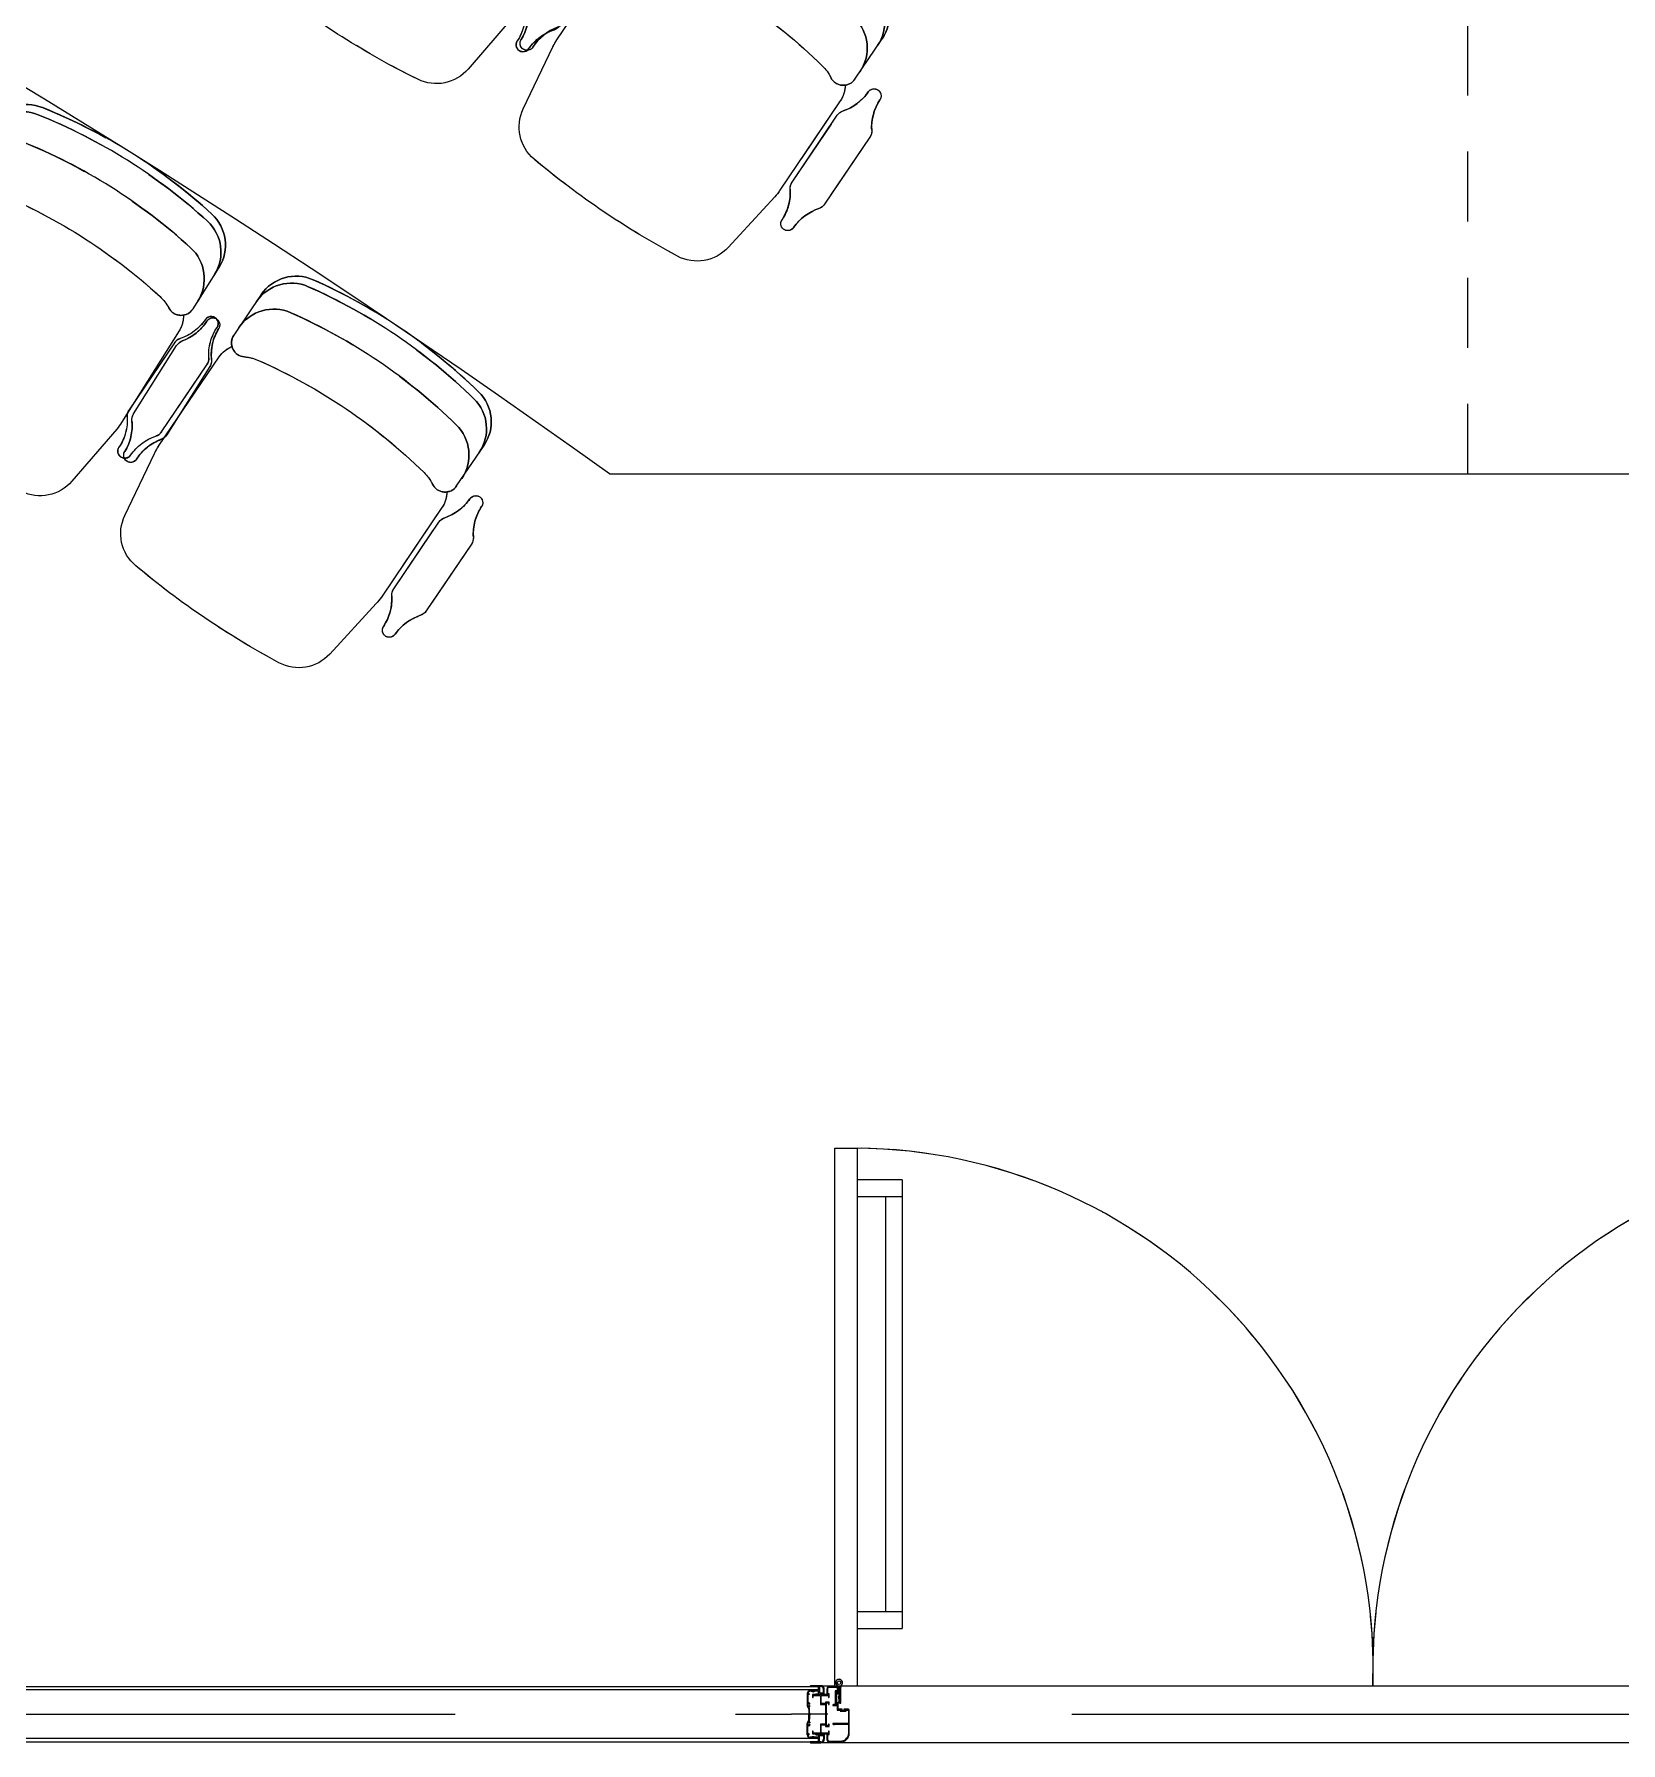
# Model space of a CAD drawing. Header units: millimetres. Extents: x 182 to 575, y -105 to 95.
# Drawn here: x 213.688 to 216.519, y -2.305 to 0.743 of the extents above; entities that cross this region are included whole.
import ezdxf

# ---------------------------------------------------------------- set-up
doc = ezdxf.new("R2010")
doc.units = ezdxf.units.MM
doc.header["$MEASUREMENT"] = 0
for name, pattern in [('DASHDOT', [1, 0.5, -0.25, 0, -0.25]), ('HIDDEN2', [0.1875, 0.125, -0.0625]), ('XR_BL2_AND_MON-REV15$0$DASHDOT', [1, 0.5, -0.25, 0, -0.25])]:
    doc.linetypes.add(name, pattern=pattern)
for name, color, linetype in [('ALV_2', 2, 'Continuous'), ('base', 253, 'Continuous'), ('COB_PROJ_EST', 1, 'Continuous'), ('DEMOLIR', 10, 'HIDDEN2'), ('EIXOS', 31, 'DASHDOT'), ('Mob', 252, 'Continuous'), ('XR_BL2_AND_MON-REV15$0$EIXOS_PERFIL', 181, 'XR_BL2_AND_MON-REV15$0$DASHDOT'), ('XR_BL2_AND_MON-REV15$0$PERFIL_DIV', 41, 'Continuous')]:
    doc.layers.add(name, color=color, linetype=linetype)

# ---------------------------------------------------------------- blocks, each defined once
blk = doc.blocks.new('XR_BL2_AND_MON-REV15$0$P2000501')
for points in [[(0.2315, -0.362, 0.149389), (0.24, -0.3341), (0.24, -0.1416, 0.03724), (0.2389, -0.1267), (0.2207, -0.0055, 0.342214), (0.1543, 0.058, 0.051556), (-0.1543, 0.058, 0.342214), (-0.2207, -0.0055), (-0.2389, -0.1267, 0.03724), (-0.24, -0.1416), (-0.24, -0.3341, 0.149389), (-0.2315, -0.362)], [(0.24, -0.397, -0.36261), (0.1784, -0.4708, -0.08991), (-0.1784, -0.4708, -0.36261), (-0.24, -0.397)], [(0.24, -0.453, -0.36261), (0.1784, -0.5268, -0.08991), (-0.1784, -0.5268, -0.36261), (-0.24, -0.453)]]:
    blk.add_lwpolyline(points, format="xyb")
for points in [[(-0.2541, -0.1536, -0.164851), (-0.25, -0.1658), (-0.25, -0.3099, -0.164851), (-0.2541, -0.322, 0.162089), (-0.2725, -0.3753, -1), (-0.2975, -0.3753, 0.162089), (-0.3159, -0.322, -0.164851), (-0.32, -0.3099), (-0.32, -0.1658, -0.164851), (-0.3159, -0.1536, 0.162089), (-0.2975, -0.1003, -1), (-0.2725, -0.1003, 0.162089)], [(0.25, -0.1658), (0.25, -0.3099, 0.164851), (0.2541, -0.322, -0.162089), (0.2725, -0.3753, 1), (0.2975, -0.3753, -0.162089), (0.3159, -0.322, 0.164851), (0.32, -0.3099), (0.32, -0.1658, 0.164851), (0.3159, -0.1536, -0.162089), (0.2975, -0.1003, 1), (0.2725, -0.1003, -0.162089), (0.2541, -0.1536, 0.164851)], [(-0.1784, -0.3681, 0.08991), (0.1784, -0.3681, 0.086278), (0.2025, -0.3592, -0.57735), (0.24, -0.3809), (0.24, -0.468, -0.36261), (0.1784, -0.5418, -0.08991), (-0.1784, -0.5418, -0.36261), (-0.24, -0.468), (-0.24, -0.3809, -0.57735), (-0.2025, -0.3592, 0.086278)]]:
    blk.add_lwpolyline(points, format="xyb", close=True)
blk = doc.blocks.new('XR_BL2_AND_MON-REV15$0$DI_LEIT12V3')
at = {"layer": 'XR_BL2_AND_MON-REV15$0$EIXOS_PERFIL'}
blk.add_line((-6.3, 0), (58.6, 0), dxfattribs=at)
at = {"layer": 'XR_BL2_AND_MON-REV15$0$PERFIL_DIV'}
for p, q in [((0, 35), (0, 44.5)), ((0, 35), (1.5, 35)), ((1.5, 38), (1.5, 44.5)), ((8.5, 38), (1.5, 38)), ((1.5, 36.5), (8.5, 36.5)), ((1.5, 35), (1.5, 36.5)), ((24, 51), (5.8, 51)), ((8.5, 49.5), (8.5, 40)), ((8.5, 40), (8.5, 40)), ((8.5, 40), (8.5, 38)), ((8.5, 36.5), (8.5, 35)), ((8.5, 35), (15, 35)), ((24.8, 42.2), (10, 42.2)), ((10, 36.5), (10, 41)), ((10, 41), (16.4, 41)), ((15, 36.5), (10, 36.5)), ((15, 35), (15, 36.5)), ((23, 41), (24.8, 41)), ((25, 49.5), (25, 50)), ((0, -35), (0, -44.5)), ((0, -35), (1.5, -35)), ((1.5, -35), (1.5, -36.5)), ((1.5, -36.5), (8.5, -36.5)), ((1.5, -38), (1.5, -44.5)), ((8.5, -38), (1.5, -38)), ((24, -51), (5.8, -51)), ((8.5, -35), (15, -35)), ((8.5, -36.5), (8.5, -35)), ((8.5, -40), (8.5, -38)), ((8.5, -40), (8.5, -40)), ((8.5, -49.5), (8.5, -40)), ((10, -36.5), (10, -41)), ((15, -36.5), (10, -36.5)), ((10, -41), (16.4, -41)), ((24.8, -42.2), (10, -42.2)), ((15, -35), (15, -36.5)), ((23, -41), (24.8, -41)), ((25, -49.5), (25, -50))]:
    blk.add_line(p, q, dxfattribs=at)
at = {"layer": 'XR_BL2_AND_MON-REV15$0$PERFIL_DIV', "linetype": 'Continuous'}
for p, q in [((5.9, 49.5), (8.5, 49.5)), ((10, 42.2), (10, 49.5)), ((10, 49.5), (25, 49.5)), ((26.8, 36.5), (26.8, 35)), ((26.8, 36.5), (29.4, 36.5)), ((26.8, 35), (29.3, 35)), ((29.4, 36.5), (29.3, 36.8)), ((29.3, 35), (29.3, 20.3)), ((30.5, 37), (30.5, 16.7)), ((25, 1.5), (25, 0)), ((25, 1.5), (26, 1.5)), ((25, 0), (27.5, 0)), ((25, 0), (27.5, 0)), ((25, 0), (27.5, 0)), ((25, -1.5), (25, 0)), ((25, 0), (27.5, 0)), ((25.4, 18.4), (25.4, 19.7)), ((25.4, 14), (25.4, 15.4)), ((26, 1.5), (26, 8.8)), ((26.6, 11.2), (27.6, 12.7)), ((26.9, 19), (26.9, 18.7)), ((26.9, 15.1), (26.9, 14.8)), ((27.5, 8.9), (27.5, 0)), ((27.5, -8.9), (27.5, 0)), ((27.7, 19), (27.7, 18.7)), ((27.7, 15.1), (27.7, 14.8)), ((28.2, 11.4), (29.8, 14.1)), ((29.1, 17.3), (29.4, 17.3)), ((29.1, 16.5), (29.4, 16.5)), ((25, -1.5), (26, -1.5)), ((25.4, -14), (25.4, -15.4)), ((25.4, -18.4), (25.4, -19.7)), ((26, -1.5), (26, -8.8)), ((26.6, -11.2), (27.6, -12.7)), ((26.9, -15.1), (26.9, -14.8)), ((26.9, -19), (26.9, -18.7)), ((27.7, -15.1), (27.7, -14.8)), ((27.7, -19), (27.7, -18.7)), ((28.2, -11.4), (29.8, -14.1)), ((29.1, -16.5), (29.4, -16.5)), ((29.1, -17.3), (29.4, -17.3)), ((29.3, -35), (29.3, -20.3)), ((30.5, -37), (30.5, -16.7)), ((5.9, -49.5), (8.5, -49.5)), ((10, -42.2), (10, -49.5)), ((10, -49.5), (25, -49.5)), ((26.8, -35), (29.3, -35)), ((26.8, -36.5), (26.8, -35)), ((26.8, -36.5), (29.4, -36.5)), ((29.4, -36.5), (29.3, -36.8))]:
    blk.add_line(p, q, dxfattribs=at)
at = {"layer": 'XR_BL2_AND_MON-REV15$0$PERFIL_DIV'}
for centre, radius, start, end in [((6, 44.9), 6.07, 90.5943, 185.4313), ((6, 44.9), 4.57, 90.5943, 185.4313), ((24, 50), 1, 0, 90), ((6, -44.9), 6.07, 174.5687, 269.4057), ((6, -44.9), 4.57, 174.5687, 269.4057), ((24, -50), 1, 270, 0)]:
    blk.add_arc(centre, radius, start, end, dxfattribs=at)
at = {"layer": 'XR_BL2_AND_MON-REV15$0$PERFIL_DIV', "linetype": 'Continuous'}
for centre, radius, start, end in [((19.7, 47.4), 7.23, 242.7929, 297.2071), ((24, 35.6), 6.6, 11.8368, 83.416), ((24.3, 36), 5.05, 9.9202, 84.746), ((25.7, 19.7), 0.3, 118.0213, 180), ((25.7, 18.4), 0.3, 180, 315.2481), ((25.7, 15.4), 0.3, 44.7519, 180), ((25.7, 14), 0.3, 180, 241.9787), ((27.3, 16.9), 3.55, 62.9643, 118.0213), ((27.3, 16.9), 3.55, 241.9787, 269.2788), ((27.3, 16.9), 1.85, 102.4869, 135.2481), ((27.3, 16.9), 1.85, 224.7519, 257.5131), ((30.6, 8.8), 4.68, 148.731, 180), ((27.3, 16.9), 2.15, 79.2778, 100.7222), ((27.3, 16.9), 2.15, 259.2778, 280.7222), ((27.2, 12.9), 0.4, 328.731, 89.2788), ((32.5, 8.9), 5, 148.731, 180), ((27.3, 16.9), 1.85, 12.4869, 77.5131), ((27.3, 16.9), 1.85, 282.4869, 347.5131), ((29, 20.3), 0.3, 242.9643, 0), ((27.3, 16.9), 2.15, 349.2778, 10.7222), ((25.5, 16.7), 5, 328.731, 0), ((25.7, -14), 0.3, 118.0213, 180), ((25.7, -15.4), 0.3, 180, 315.2481), ((25.7, -18.4), 0.3, 44.7519, 180), ((25.7, -19.7), 0.3, 180, 241.9787), ((27.3, -16.9), 3.55, 90.7212, 118.0213), ((27.3, -16.9), 3.55, 241.9787, 297.0357), ((27.3, -16.9), 1.85, 102.4869, 135.2481), ((27.3, -16.9), 1.85, 224.7519, 257.5131), ((30.6, -8.8), 4.68, 180, 211.269), ((27.3, -16.9), 2.15, 79.2778, 100.7222), ((27.3, -16.9), 2.15, 259.2778, 280.7222), ((27.2, -12.9), 0.4, 270.7212, 31.269), ((32.5, -8.9), 5, 180, 211.269), ((27.3, -16.9), 1.85, 12.4869, 77.5131), ((27.3, -16.9), 1.85, 282.4869, 347.5131), ((29, -20.3), 0.3, 0, 117.0357), ((27.3, -16.9), 2.15, 349.2778, 10.7222), ((25.5, -16.7), 5, 0, 31.269), ((19.7, -47.4), 7.23, 62.7929, 117.2071), ((24.3, -36), 5.05, 275.254, 350.0798), ((24, -35.6), 6.6, 276.584, 348.1632)]:
    blk.add_arc(centre, radius, start, end, dxfattribs=at)

msp = doc.modelspace()

# ---------------------------------------------------------------- linework, layer by layer
at = {"layer": 'ALV_2'}
for p, q in [((215.2366, -1.3005, 195.166), (215.1566, -1.3005, 195.166)), ((215.2366, -1.3005, 195.166), (215.2366, -2.1005, 195.166)), ((215.2366, -1.3305, 195.166), (215.1566, -1.3305, 195.166)), ((215.2066, -1.3305, 195.166), (215.2066, -2.0705, 195.166)), ((215.1566, -2.0705, 195.166), (215.2366, -2.0705, 195.166)), ((215.1566, -2.1005, 195.166), (215.2366, -2.1005, 195.166))]:
    msp.add_line(p, q, dxfattribs=at)
at = {"layer": 'ALV_2', "linetype": 'ByBlock'}
for p, q in [((217.0766, -2.2038), (215.0766, -2.2038)), ((215.0766, -2.3038), (217.0766, -2.3038))]:
    msp.add_line(p, q, dxfattribs=at)
at = {"layer": 'ALV_2', "elevation": 195.166}
msp.add_lwpolyline([(215.1566, -2.2038), (215.1166, -2.2038), (215.1166, -1.2438), (215.1566, -1.2438)], close=True, dxfattribs=at)
at = {"layer": 'ALV_2', "linetype": 'Continuous', "elevation": 195.166, "flags": 128}
for points in [[(215.1215, -2.2028, -0.294496), (215.1227, -2.2047), (215.1228, -2.217), (215.1244, -2.2186), (215.1246, -2.2341), (215.1272, -2.234), (215.1269, -2.204), (215.1284, -2.204), (215.1284, -2.2014, 3.099483), (215.1215, -2.2028)], [(215.1265, -2.2028, 4.632625), (215.1215, -2.2028, -0.294496), (215.1227, -2.2047), (215.1228, -2.2174), (215.1228, -2.2174), (215.1208, -2.2174), (215.1208, -2.2149, 1), (215.1188, -2.2149), (215.1189, -2.2194), (215.1194, -2.2199), (215.1194, -2.2244), (215.1199, -2.2249), (215.1194, -2.2254), (215.1195, -2.2299), (215.119, -2.2304), (215.119, -2.2349, 1), (215.121, -2.2349), (215.121, -2.2324), (215.124, -2.2324), (215.1239, -2.2206), (215.1255, -2.2189), (215.1253, -2.2046, -0.294496), (215.1265, -2.2028)], [(215.1223, -2.2056, 0.414214), (215.1203, -2.2036), (215.1075, -2.2036, 0.414214), (215.1025, -2.2086), (215.1025, -2.2186), (215.1063, -2.2186), (215.1063, -2.2174), (215.104, -2.2174), (215.104, -2.2086, -0.414214), (215.1075, -2.2051), (215.1203, -2.2051, -0.414214), (215.1208, -2.2056), (215.1208, -2.2116), (215.1171, -2.2116), (215.1171, -2.2369), (215.116, -2.2369, 0.75), (215.114, -2.2369), (215.113, -2.2369), (215.113, -2.2381), (215.1208, -2.2381), (215.1208, -2.2461), (215.1273, -2.2461), (215.126, -2.2481), (215.1366, -2.2481), (215.1353, -2.2461), (215.1403, -2.2461, -0.414214), (215.1408, -2.2466), (215.1408, -2.2699), (215.113, -2.2699), (215.113, -2.2711), (215.114, -2.2711, 0.75), (215.116, -2.2711), (215.1403, -2.2711, -2.414214), (215.1408, -2.2716), (215.1408, -2.2871, -0.414214), (215.1258, -2.3021), (215.1073, -2.3021, -0.426212), (215.104, -2.2986), (215.104, -2.2903, -0.414214), (215.1045, -2.2898), (215.1063, -2.2898), (215.1063, -2.2886), (215.1025, -2.2886), (215.1025, -2.2986, 0.422579), (215.1073, -2.3036), (215.1258, -2.3036, 0.414214), (215.1423, -2.2871), (215.1423, -2.2466, 0.414214), (215.1403, -2.2446), (215.1328, -2.2446), (215.1343, -2.2469), (215.1283, -2.2469), (215.1298, -2.2446), (215.1223, -2.2446), (215.1223, -2.2329), (215.1208, -2.2329), (215.1208, -2.2369), (215.1183, -2.2369), (215.1183, -2.2128), (215.1208, -2.2128), (215.1208, -2.2169), (215.1223, -2.2169), (215.1223, -2.2056)]]:
    msp.add_lwpolyline(points, format="xyb", dxfattribs=at)
at = {"layer": 'ALV_2', "linetype": 'Continuous', "elevation": 195.166}
msp.add_lwpolyline([(215.105, -2.2361), (215.106, -2.2361, 0.414214), (215.1065, -2.2356), (215.1065, -2.2318), (215.1, -2.2318), (215.1, -2.2346), (215.0923, -2.2346), (215.0923, -2.2201), (215.105, -2.2201), (215.105, -2.2236), (215.1055, -2.2236, 0.414214), (215.1065, -2.2226), (215.1065, -2.2186), (215.0765, -2.2186), (215.0765, -2.2226, 0.414214), (215.0775, -2.2236), (215.078, -2.2236), (215.078, -2.2201), (215.0908, -2.2201), (215.0908, -2.2361), (215.1, -2.2361), (215.1, -2.2711), (215.0908, -2.2711), (215.0909, -2.2871), (215.0781, -2.2871), (215.0781, -2.2836), (215.0776, -2.2836, 0.414214), (215.0766, -2.2846), (215.0766, -2.2886), (215.1066, -2.2886), (215.1066, -2.2846, 0.414214), (215.1056, -2.2836), (215.1051, -2.2836), (215.1051, -2.2871), (215.0924, -2.2871), (215.0923, -2.2726), (215.1, -2.2726), (215.1, -2.2753), (215.1065, -2.2753), (215.1065, -2.2716, 0.414214), (215.106, -2.2711), (215.105, -2.2711), (215.105, -2.2738), (215.1015, -2.2738), (215.1015, -2.2333), (215.105, -2.2333)], format="xyb", close=True, dxfattribs=at)
at = {"layer": 'ALV_2', "linetype": 'Continuous'}
msp.add_circle((215.1239, -2.1974, 195.166), 0.00325, dxfattribs=at)
at = {"layer": 'ALV_2'}
for centre, start, end in [((215.148, -2.1728, 390.3319), 358.0906, 89.4717), ((217.0051, -2.1728, 390.3319), 90.5283, 181.9094)]:
    msp.add_arc(centre, 0.9291, start, end, dxfattribs=at)
at = {"layer": 'base', "linetype": 'HIDDEN2'}
msp.add_line((216.2458, -0.041, 195.166), (216.2458, 7.2316, 195.166), dxfattribs=at)
at = {"layer": 'base'}
msp.add_line((214.7145, -0.041, 195.166), (217.4458, -0.041, 195.166), dxfattribs=at)
msp.add_line((214.7145, -0.041, 195.166), (217.4458, -0.041, 195.166), dxfattribs=at)
at = {"layer": 'base', "elevation": -2360.3554}
for points in [[(213.4307, -2.2101), (213.4307, -2.2041), (215.0875, -2.2041), (215.0875, -2.2101)], [(213.4307, -2.2971), (213.4307, -2.3031), (215.0875, -2.3031), (215.0875, -2.2971)]]:
    msp.add_lwpolyline(points, close=True, dxfattribs=at)
at = {"layer": 'base'}
for centre in [(205.2254, -13.2549, 195.166), (205.2254, -13.2549, 195.166), (205.2254, -13.2549), (205.2254, -13.2549)]:
    msp.add_arc(centre, 16.2681, 54.31751, 90.47414, dxfattribs=at)
at = {"layer": 'DEMOLIR'}
for p, q in [((215.2366, -1.3005, 195.166), (215.1566, -1.3005, 195.166)), ((215.2366, -1.3005, 195.166), (215.2366, -2.1005, 195.166)), ((215.2366, -1.3305, 195.166), (215.1566, -1.3305, 195.166)), ((215.2066, -1.3305, 195.166), (215.2066, -2.0705, 195.166))]:
    msp.add_line(p, q, dxfattribs=at)
at = {"layer": 'DEMOLIR', "elevation": 195.166}
msp.add_lwpolyline([(215.1566, -2.2038), (215.1166, -2.2038), (215.1166, -1.2438), (215.1566, -1.2438)], close=True, dxfattribs=at)
at = {"layer": 'DEMOLIR', "linetype": 'Continuous', "elevation": 195.166, "flags": 128}
for points in [[(215.1215, -2.2028, -0.294496), (215.1227, -2.2047), (215.1228, -2.217), (215.1244, -2.2186), (215.1246, -2.2341), (215.1272, -2.234), (215.1269, -2.204), (215.1284, -2.204), (215.1284, -2.2014, 3.099483), (215.1215, -2.2028)], [(215.1265, -2.2028, 4.632625), (215.1215, -2.2028, -0.294496), (215.1227, -2.2047), (215.1228, -2.2174), (215.1228, -2.2174), (215.1208, -2.2174), (215.1208, -2.2149, 1), (215.1188, -2.2149), (215.1189, -2.2194), (215.1194, -2.2199), (215.1194, -2.2244), (215.1199, -2.2249), (215.1194, -2.2254), (215.1195, -2.2299), (215.119, -2.2304), (215.119, -2.2349, 1), (215.121, -2.2349), (215.121, -2.2324), (215.124, -2.2324), (215.1239, -2.2206), (215.1255, -2.2189), (215.1253, -2.2046, -0.294496), (215.1265, -2.2028)], [(215.1223, -2.2056, 0.414214), (215.1203, -2.2036), (215.1075, -2.2036, 0.414214), (215.1025, -2.2086), (215.1025, -2.2186), (215.1063, -2.2186), (215.1063, -2.2174), (215.104, -2.2174), (215.104, -2.2086, -0.414214), (215.1075, -2.2051), (215.1203, -2.2051, -0.414214), (215.1208, -2.2056), (215.1208, -2.2116), (215.1171, -2.2116), (215.1171, -2.2369), (215.116, -2.2369, 0.75), (215.114, -2.2369), (215.113, -2.2369), (215.113, -2.2381), (215.1208, -2.2381), (215.1208, -2.2461), (215.1273, -2.2461), (215.126, -2.2481), (215.1366, -2.2481), (215.1353, -2.2461), (215.1403, -2.2461, -0.414214), (215.1408, -2.2466), (215.1408, -2.2699), (215.113, -2.2699), (215.113, -2.2711), (215.114, -2.2711, 0.75), (215.116, -2.2711), (215.1403, -2.2711, -2.414214), (215.1408, -2.2716), (215.1408, -2.2871, -0.414214), (215.1258, -2.3021), (215.1073, -2.3021, -0.426212), (215.104, -2.2986), (215.104, -2.2903, -0.414214), (215.1045, -2.2898), (215.1063, -2.2898), (215.1063, -2.2886), (215.1025, -2.2886), (215.1025, -2.2986, 0.422579), (215.1073, -2.3036), (215.1258, -2.3036, 0.414214), (215.1423, -2.2871), (215.1423, -2.2466, 0.414214), (215.1403, -2.2446), (215.1328, -2.2446), (215.1343, -2.2469), (215.1283, -2.2469), (215.1298, -2.2446), (215.1223, -2.2446), (215.1223, -2.2329), (215.1208, -2.2329), (215.1208, -2.2369), (215.1183, -2.2369), (215.1183, -2.2128), (215.1208, -2.2128), (215.1208, -2.2169), (215.1223, -2.2169), (215.1223, -2.2056)]]:
    msp.add_lwpolyline(points, format="xyb", dxfattribs=at)
at = {"layer": 'DEMOLIR', "linetype": 'Continuous'}
msp.add_circle((215.1239, -2.1974, 195.166), 0.00325, dxfattribs=at)
at = {"layer": 'DEMOLIR'}
for centre, start, end in [((215.148, -2.1728, 390.3319), 358.0906, 89.4717), ((217.0051, -2.1728, 390.3319), 90.5283, 181.9094)]:
    msp.add_arc(centre, 0.9291, start, end, dxfattribs=at)
at = {"layer": 'EIXOS', "linetype": 'DASHDOT', "ltscale": 2}
msp.add_line((181.9392, -2.2534), (228.455, -2.2534), dxfattribs=at)

# ---------------------------------------------------------------- block references
at = {"layer": 'COB_PROJ_EST', "xscale": 0.0009999999999763531, "yscale": 0.0009999999999763531, "zscale": 0.0009999999999763531, "rotation": 180}
msp.add_blockref('XR_BL2_AND_MON-REV15$0$DI_LEIT12V3', (215.0975, -2.2536, 195.166), dxfattribs=at)
at = {"layer": 'DEMOLIR', "xscale": -1}
for p, rotation in [((214.2728, 0.7942, 251.1069), 147.789713005911), ((214.7403, 0.4819, 251.1069), 145.9581661832468), ((213.5656, 0.0588, 251.1069), 147.8428353801901), ((214.0295, -0.2433, 251.1069), 145.8987031468368)]:
    msp.add_blockref('XR_BL2_AND_MON-REV15$0$P2000501', p, dxfattribs=dict(at, rotation=rotation))
at = {"layer": 'Mob', "xscale": -1}
for p, rotation in [((214.2728, 0.7942, 55.9409), 147.7897130059102), ((214.7403, 0.4819, 55.9409), 145.9581661832478), ((213.5656, 0.0588, 55.9409), 147.8428353801891), ((214.0295, -0.2433, 55.9409), 145.8987031468374)]:
    msp.add_blockref('XR_BL2_AND_MON-REV15$0$P2000501', p, dxfattribs=dict(at, rotation=rotation))

doc.saveas('drawing.dxf')
